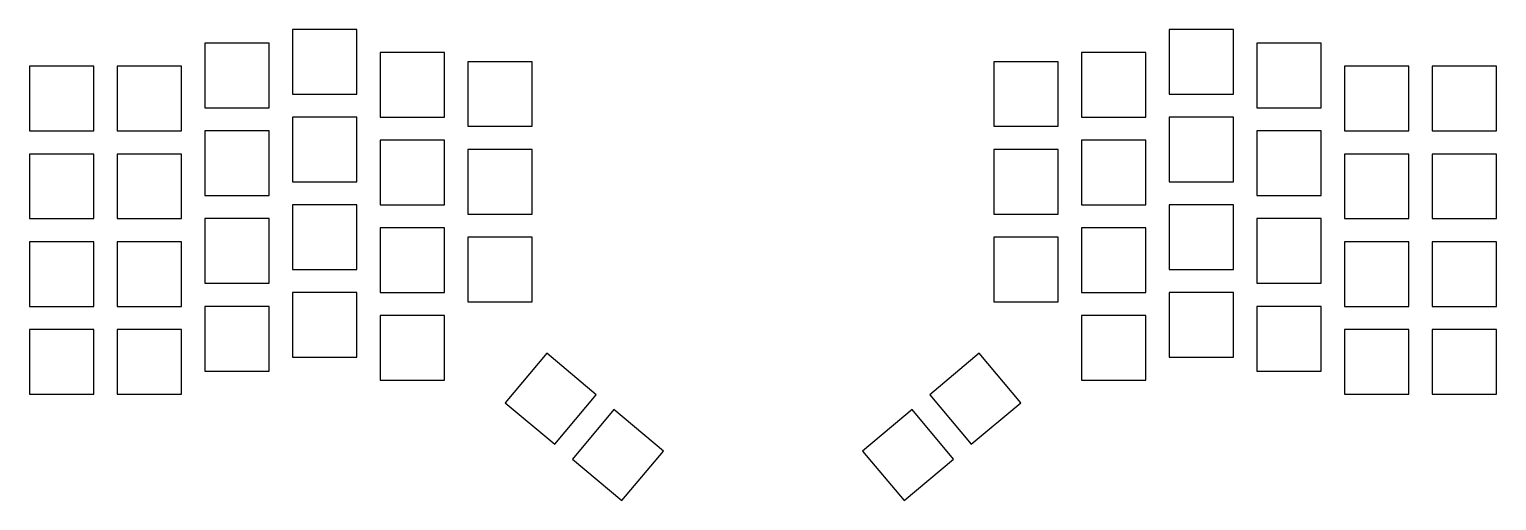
# Model space of a CAD drawing. Header units: millimetres. Extents: x 43 to 361, y -180 to -78.
import ezdxf

# ---------------------------------------------------------------- set-up
doc = ezdxf.new("R2010")
doc.units = ezdxf.units.MM

msp = doc.modelspace()

# ---------------------------------------------------------------- linework, layer by layer
for p, q in [((114, -78), (100, -78)), ((100, -78), (100, -92)), ((114, -92), (114, -78)), ((304, -78), (290, -78)), ((290, -78), (290, -92)), ((304, -92), (304, -78)), ((95, -81), (81, -81)), ((81, -81), (81, -95)), ((95, -95), (95, -81)), ((323, -81), (309, -81)), ((309, -81), (309, -95)), ((323, -95), (323, -81)), ((133, -83), (119, -83)), ((119, -83), (119, -97)), ((133, -97), (133, -83)), ((152, -85), (138, -85)), ((138, -85), (138, -99)), ((152, -99), (152, -85)), ((266, -85), (252, -85)), ((252, -85), (252, -99)), ((266, -99), (266, -85)), ((285, -83), (271, -83)), ((271, -83), (271, -97)), ((285, -97), (285, -83)), ((57, -86), (43, -86)), ((43, -86), (43, -100)), ((57, -100), (57, -86)), ((76, -86), (62, -86)), ((62, -86), (62, -100)), ((76, -100), (76, -86)), ((342, -86), (328, -86)), ((328, -86), (328, -100)), ((342, -100), (342, -86)), ((361, -86), (347, -86)), ((347, -86), (347, -100)), ((361, -100), (361, -86)), ((100, -92), (114, -92)), ((290, -92), (304, -92)), ((81, -95), (95, -95)), ((309, -95), (323, -95)), ((114, -97), (100, -97)), ((100, -97), (100, -111)), ((114, -111), (114, -97)), ((119, -97), (133, -97)), ((271, -97), (285, -97)), ((304, -97), (290, -97)), ((290, -97), (290, -111)), ((304, -111), (304, -97)), ((43, -100), (57, -100)), ((62, -100), (76, -100)), ((95, -100), (81, -100)), ((81, -100), (81, -114)), ((95, -114), (95, -100)), ((138, -99), (152, -99)), ((252, -99), (266, -99)), ((323, -100), (309, -100)), ((309, -100), (309, -114)), ((323, -114), (323, -100)), ((328, -100), (342, -100)), ((347, -100), (361, -100)), ((133, -102), (119, -102)), ((119, -102), (119, -116)), ((133, -116), (133, -102)), ((152, -104), (138, -104)), ((138, -104), (138, -118)), ((152, -118), (152, -104)), ((266, -104), (252, -104)), ((252, -104), (252, -118)), ((266, -118), (266, -104)), ((285, -102), (271, -102)), ((271, -102), (271, -116)), ((285, -116), (285, -102)), ((57, -105), (43, -105)), ((43, -105), (43, -119)), ((57, -119), (57, -105)), ((76, -105), (62, -105)), ((62, -105), (62, -119)), ((76, -119), (76, -105)), ((342, -105), (328, -105)), ((328, -105), (328, -119)), ((342, -119), (342, -105)), ((361, -105), (347, -105)), ((347, -105), (347, -119)), ((361, -119), (361, -105)), ((100, -111), (114, -111)), ((290, -111), (304, -111)), ((81, -114), (95, -114)), ((309, -114), (323, -114)), ((114, -116), (100, -116)), ((100, -116), (100, -130)), ((114, -130), (114, -116)), ((119, -116), (133, -116)), ((271, -116), (285, -116)), ((304, -116), (290, -116)), ((290, -116), (290, -130)), ((304, -130), (304, -116)), ((43, -119), (57, -119)), ((62, -119), (76, -119)), ((95, -119), (81, -119)), ((81, -119), (81, -133)), ((95, -133), (95, -119)), ((138, -118), (152, -118)), ((252, -118), (266, -118)), ((323, -119), (309, -119)), ((309, -119), (309, -133)), ((323, -133), (323, -119)), ((328, -119), (342, -119)), ((347, -119), (361, -119)), ((57, -124), (43, -124)), ((43, -124), (43, -138)), ((57, -138), (57, -124)), ((76, -124), (62, -124)), ((62, -124), (62, -138)), ((76, -138), (76, -124)), ((133, -121), (119, -121)), ((119, -121), (119, -135)), ((133, -135), (133, -121)), ((152, -123), (138, -123)), ((138, -123), (138, -137)), ((152, -137), (152, -123)), ((266, -123), (252, -123)), ((252, -123), (252, -137)), ((266, -137), (266, -123)), ((285, -121), (271, -121)), ((271, -121), (271, -135)), ((285, -135), (285, -121)), ((342, -124), (328, -124)), ((328, -124), (328, -138)), ((342, -138), (342, -124)), ((361, -124), (347, -124)), ((347, -124), (347, -138)), ((361, -138), (361, -124)), ((100, -130), (114, -130)), ((290, -130), (304, -130)), ((81, -133), (95, -133)), ((309, -133), (323, -133)), ((114, -135), (100, -135)), ((100, -135), (100, -149)), ((114, -149), (114, -135)), ((119, -135), (133, -135)), ((271, -135), (285, -135)), ((304, -135), (290, -135)), ((290, -135), (290, -149)), ((304, -149), (304, -135)), ((43, -138), (57, -138)), ((62, -138), (76, -138)), ((95, -138), (81, -138)), ((81, -138), (81, -152)), ((95, -152), (95, -138)), ((138, -137), (152, -137)), ((252, -137), (266, -137)), ((323, -138), (309, -138)), ((309, -138), (309, -152)), ((323, -152), (323, -138)), ((328, -138), (342, -138)), ((347, -138), (361, -138)), ((57, -143), (43, -143)), ((43, -143), (43, -157)), ((57, -157), (57, -143)), ((76, -143), (62, -143)), ((62, -143), (62, -157)), ((76, -157), (76, -143)), ((133, -140), (119, -140)), ((119, -140), (119, -154)), ((133, -154), (133, -140)), ((285, -140), (271, -140)), ((271, -140), (271, -154)), ((285, -154), (285, -140)), ((342, -143), (328, -143)), ((328, -143), (328, -157)), ((342, -157), (342, -143)), ((361, -143), (347, -143)), ((347, -143), (347, -157)), ((361, -157), (361, -143)), ((100, -149), (114, -149)), ((155.14, -148.14), (146.14, -158.86)), ((165.86, -157.14), (155.14, -148.14)), ((248.86, -148.14), (238.14, -157.14)), ((257.86, -158.86), (248.86, -148.14)), ((290, -149), (304, -149)), ((81, -152), (95, -152)), ((309, -152), (323, -152)), ((119, -154), (133, -154)), ((271, -154), (285, -154)), ((43, -157), (57, -157)), ((62, -157), (76, -157)), ((146.14, -158.86), (156.86, -167.86)), ((156.86, -167.86), (165.86, -157.14)), ((238.14, -157.14), (247.14, -167.86)), ((247.14, -167.86), (257.86, -158.86)), ((328, -157), (342, -157)), ((347, -157), (361, -157)), ((169.69, -160.35), (160.69, -171.08)), ((180.42, -169.35), (169.69, -160.35)), ((234.31, -160.35), (223.58, -169.35)), ((243.31, -171.08), (234.31, -160.35)), ((160.69, -171.08), (171.42, -180.07)), ((171.42, -180.07), (180.42, -169.35)), ((223.58, -169.35), (232.58, -180.07)), ((232.58, -180.07), (243.31, -171.08))]:
    msp.add_line(p, q)

doc.saveas('drawing.dxf')
